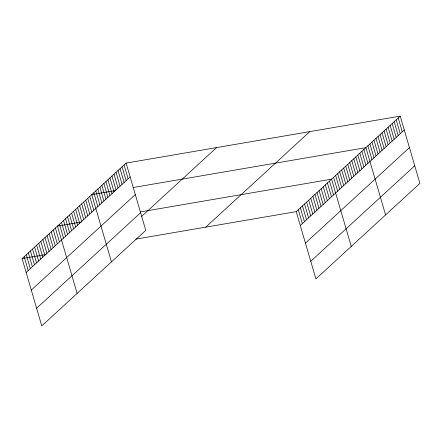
<?xml version="1.0" encoding="UTF-8"?>
<svg xmlns="http://www.w3.org/2000/svg" width="442" height="442" viewBox="0 0 442 442"><rect width="100%" height="100%" fill="white"/><g stroke="black" fill="none" stroke-linecap="round" stroke-linejoin="round"><path stroke-width="0.66" d="M126.103 163.092L145.772 230.359L41.769 325.876L22.1 258.603L126.103 163.092L400.231 116.124L419.9 183.397L315.897 278.908L296.228 211.641L400.231 116.124M26.15 272.449L130.152 176.938M31.305 290.079L135.307 194.568M36.614 308.245L140.617 212.729M141.683 216.365L216.563 147.595M205.762 227.138L309.77 131.628M300.273 225.486L404.281 129.97M305.433 243.111L409.436 147.6M310.743 261.277L414.745 165.767M115.727 190.508L91.781 194.613L111.45 261.879M133.02 187.546L365.91 147.645L385.579 214.911M81.405 222.028L57.46 226.133L77.129 293.4M140.606 211.884L331.588 179.165L351.257 246.432M22.1 258.603L46.045 254.504M135.86 239.116L296.228 211.641M398.209 117.981L402.259 131.826M396.192 119.837L400.242 133.677M394.17 121.688L398.22 135.534M392.153 123.545L396.203 137.39M390.137 125.395L394.181 139.241M388.115 127.252L392.164 141.097M386.098 129.103L390.148 142.948M384.076 130.959L388.126 144.805M382.059 132.815L386.109 146.656M380.043 134.666L384.087 148.512M378.021 136.523L382.07 150.368M376.004 138.374L380.054 152.219M373.982 140.23L378.032 154.076M371.965 142.081L376.015 155.927M369.948 143.937L373.993 157.783M367.926 145.794L371.976 159.639M363.888 149.501L367.937 163.347M361.871 151.352L365.921 165.197M359.854 153.208L363.899 167.054M357.832 155.065L361.882 168.905M355.816 156.916L359.865 170.761M353.793 158.772L357.843 172.618M351.777 160.623L355.827 174.468M349.76 162.479L353.804 176.325M347.738 164.33L351.788 178.176M345.721 166.186L349.766 180.032M343.699 168.043L347.749 181.883M341.683 169.894L345.732 183.739M339.66 171.75L343.71 185.596M337.644 173.601L341.694 187.447M335.627 175.457L339.671 189.303M333.605 177.308L337.655 191.154M329.505 181.076L333.555 194.922M327.428 182.982L331.478 196.828M325.345 184.894L329.395 198.74M323.268 186.806L327.318 200.651M321.185 188.717L325.235 202.563M319.107 190.624L323.157 204.469M317.024 192.535L321.074 206.381M314.947 194.447L318.997 208.292M312.87 196.358L316.914 210.204M310.787 198.265L314.837 212.11M308.709 200.176L312.754 214.022M306.626 202.088L310.676 215.934M304.549 204L308.593 217.845M302.466 205.906L306.516 219.751M300.389 207.817L304.433 221.663M298.306 209.729L302.356 223.575M124.086 164.949L128.13 178.795M122.064 166.8L126.114 180.645M120.047 168.656L124.097 182.502M118.025 170.507L122.075 184.353M116.008 172.363L120.058 186.209M113.992 174.22L118.036 188.065M111.97 176.071L116.019 189.916M109.953 177.927L114.003 191.773M107.931 179.778L111.981 193.624M105.914 181.634L109.964 195.48M103.898 183.485L107.942 197.331M101.875 185.342L105.925 199.187M99.859 187.198L103.909 201.044M97.837 189.049L101.887 202.895M95.82 190.905L99.87 204.751M93.803 192.756L97.848 206.602M89.765 196.469L93.809 210.309M87.743 198.32L91.792 212.166M85.726 200.176L89.776 214.022M83.704 202.027L87.754 215.873M81.687 203.884L85.737 217.729M79.67 205.734L83.715 219.58M77.648 207.591L81.698 221.436M75.632 209.447L79.682 223.287M73.61 211.298L77.659 225.144M71.593 213.155L75.643 227M69.576 215.005L73.621 228.851M67.554 216.862L71.604 230.707M65.538 218.713L69.587 232.558M63.515 220.569L67.565 234.415M61.499 222.425L65.549 236.266M59.482 224.276L63.526 238.122M55.383 228.039L59.427 241.885M53.3 229.95L57.349 243.796M51.222 231.862L55.272 245.708M49.139 233.774L53.189 247.619M47.062 235.68L51.112 249.526M44.979 237.592L49.029 251.437M42.902 239.503L46.951 253.349M40.819 241.415L44.869 255.261M38.741 243.321L42.791 257.167M36.658 245.233L40.708 259.078M34.581 247.144L38.631 260.99M32.498 249.056L36.548 262.902M30.421 250.962L34.47 264.808M28.338 252.874L32.388 266.719M26.26 254.785L30.31 268.631M24.177 256.697L28.227 270.543"/></g></svg>
